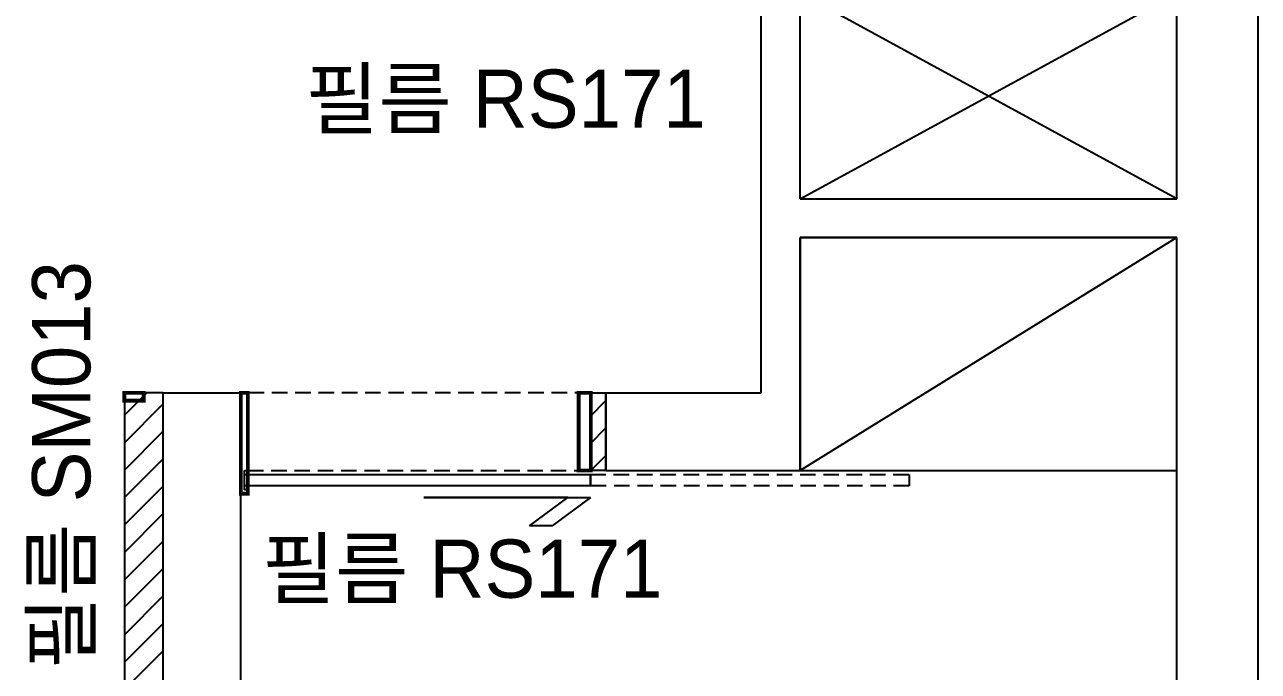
# Model space of a CAD drawing. Header units: inches. Extents: x 4374 to 164780, y 597 to 50243.
# Drawn here: x 16475 to 19652, y 10352 to 12019 of the extents above; entities that cross this region are included whole.
import ezdxf
from ezdxf.enums import TextEntityAlignment as Align

# ---------------------------------------------------------------- set-up
doc = ezdxf.new("R2010")
doc.units = ezdxf.units.IN
doc.header["$LTSCALE"] = 50
doc.header["$MEASUREMENT"] = 0
doc.linetypes.add('DH-HID2', pattern=[1.2, 0.8, -0.4])
for name, color, linetype in [('03-TEXT', 3, 'Continuous'), ('03-WAL NEW', 3, 'Continuous'), ('06-FUR', 6, 'Continuous'), ('CO-DOOR', 8, 'Continuous'), ('도면층2', 2, 'Continuous'), ('도면층8', 8, 'Continuous')]:
    doc.layers.add(name, color=color, linetype=linetype)
doc.styles.add('코레일둥고', font='Korail_Round_Gothic_Medium.ttf')

# ---------------------------------------------------------------- blocks, each defined once
blk = doc.blocks.new('GSTERT')
at = {"layer": '03-WAL NEW', "color": 8, "linetype": 'Continuous'}
for p, q in [((-38618.5, -18670.9), (-38560.9, -18613.3)), ((-38618.5, -18741.7), (-38518.5, -18641.7)), ((-37418.5, -18673), (-37378.5, -18633)), ((-37418.5, -18743.7), (-37378.5, -18703.7)), ((-38618.5, -18812.4), (-38518.5, -18712.4)), ((-38618.5, -18883.1), (-38518.5, -18783.1)), ((-37417.4, -18813.3), (-37378.5, -18774.4)), ((-38618.5, -18953.8), (-38518.5, -18853.8)), ((-38618.5, -19024.5), (-38518.5, -18924.5)), ((-38618.5, -19095.2), (-38518.5, -18995.2)), ((-38618.5, -19165.9), (-38518.5, -19065.9)), ((-38618.5, -19236.6), (-38518.5, -19136.6)), ((-38618.5, -19307.3), (-38518.5, -19207.3)), ((-38618.5, -19378.1), (-38518.5, -19278.1))]:
    blk.add_line(p, q, dxfattribs=at)
at = {"layer": '03-WAL NEW', "color": 8}
for p, q in [((-38518.5, -18613.3), (-38618.5, -18613.3)), ((-38618.5, -18613.3), (-38618.5, -22868.3)), ((-38518.5, -22868.3), (-38518.5, -18613.3)), ((-37418.5, -18613.3), (-37378.5, -18613.3)), ((-37418.5, -18813.3), (-37418.5, -18613.3)), ((-37378.5, -18613.3), (-37378.5, -18813.3)), ((-37378.5, -18813.3), (-37418.5, -18813.3))]:
    blk.add_line(p, q, dxfattribs=at)
at = {"layer": '06-FUR', "color": 8}
for p, q in [((-35908.5, -18213.3), (-36878.5, -18213.3)), ((-36878.5, -18213.3), (-36878.5, -18813.3)), ((-35908.5, -18213.3), (-36878.5, -18813.3)), ((-35908.5, -18813.3), (-35908.5, -18213.3)), ((-36878.5, -18813.3), (-35908.5, -18813.3))]:
    blk.add_line(p, q, dxfattribs=at)
at = {"layer": 'CO-DOOR', "color": 8}
for p, q in [((-38300.5, -18613.3), (-38318.5, -18613.3)), ((-38318.5, -18613.3), (-38318.5, -18873.3)), ((-38300.5, -18813.3), (-38300.5, -18613.3)), ((-37418.5, -18613.3), (-37448.5, -18613.3)), ((-37448.5, -18613.3), (-37448.5, -18813.3)), ((-37418.5, -18813.3), (-37418.5, -18613.3)), ((-38309.5, -18863.3), (-38309.5, -18813.3)), ((-38309.5, -18813.3), (-38300.5, -18813.3)), ((-38309.5, -18823.3), (-37418.5, -18823.3)), ((-38309.5, -18853.3), (-38309.5, -18823.3)), ((-37448.5, -18813.3), (-37418.5, -18813.3)), ((-37418.5, -18823.3), (-37418.5, -18853.3)), ((-37418.5, -18853.3), (-38309.5, -18853.3)), ((-38300.5, -18863.3), (-38309.5, -18863.3)), ((-38300.5, -18873.3), (-38300.5, -18863.3)), ((-38318.5, -18873.3), (-38300.5, -18873.3)), ((-37847.6, -18883.3), (-37418.5, -18883.3)), ((-37476.8, -18883.3), (-37847.6, -18883.3)), ((-37847.6, -18883.3), (-37847.6, -18883.3)), ((-37575.4, -18955.6), (-37476.8, -18883.3)), ((-37418.5, -18883.3), (-37517.1, -18955.6)), ((-37517.1, -18955.6), (-37575.4, -18955.6))]:
    blk.add_line(p, q, dxfattribs=at)
at = {"layer": 'CO-DOOR', "color": 8, "linetype": 'DH-HID2'}
for p, q in [((-37418.5, -18613.3), (-38300.5, -18613.3)), ((-38300.5, -18613.3), (-38300.5, -18813.3)), ((-37418.5, -18813.3), (-37418.5, -18613.3)), ((-38300.5, -18813.3), (-37418.5, -18813.3)), ((-37418.5, -18823.3), (-36597.5, -18823.3)), ((-37418.5, -18853.3), (-37418.5, -18823.3)), ((-36597.5, -18823.3), (-36597.5, -18853.3)), ((-36597.5, -18853.3), (-37418.5, -18853.3))]:
    blk.add_line(p, q, dxfattribs=at)
at = {"layer": '도면층2', "color": 8}
for p, q in [((-35698.5, -22313.3), (-35698.5, -15683.3)), ((-36878.5, -18113.3), (-36878.5, -17583.3)), ((-35908.5, -18113.3), (-35908.5, -17583.3)), ((-36978.5, -18613.3), (-36978.5, -17603.3)), ((-36878.5, -18113.3), (-35908.5, -18113.3)), ((-36878.5, -18813.3), (-36878.5, -18213.3)), ((-36878.5, -18213.3), (-35908.5, -18213.3)), ((-35908.5, -22113.3), (-35908.5, -18213.3)), ((-38518.5, -23013.3), (-38518.5, -18613.3)), ((-38518.5, -18613.3), (-38318.5, -18613.3)), ((-38318.5, -23213.3), (-38318.5, -18613.3)), ((-37378.5, -18613.3), (-36978.5, -18613.3)), ((-37378.5, -18813.3), (-37378.5, -18613.3)), ((-37378.5, -18813.3), (-36878.5, -18813.3))]:
    blk.add_line(p, q, dxfattribs=at)
at = {"layer": '도면층8', "color": 8}
for p, q in [((-36878.5, -18113.3), (-35908.5, -17583.3)), ((-35908.5, -18113.3), (-36878.5, -17583.3))]:
    blk.add_line(p, q, dxfattribs=at)

msp = doc.modelspace()

# ---------------------------------------------------------------- linework, layer by layer
at = {"layer": '03-TEXT', "color": 10, "const_width": 10}
msp.add_lwpolyline([(16781.9, 11070.1), (16731.9, 11070.1), (16731.9, 11050.1), (16781.9, 11050.1), (16781.9, 11070.1)], dxfattribs=at)
at = {"layer": '03-TEXT', "color": 140, "const_width": 10}
for points in [[(17031.9, 11070.1), (17049.9, 11070.1), (17049.9, 10810.1), (17031.9, 10810.1)], [(17901.9, 11070.1), (17933.1, 11070.1), (17933.1, 10870.1), (17901.9, 10870.1)]]:
    msp.add_lwpolyline(points, close=True, dxfattribs=at)

# ---------------------------------------------------------------- block references
at = {"layer": '06-FUR'}
msp.add_blockref('GSTERT', (55350.4, 29683.4), dxfattribs=at)

# ---------------------------------------------------------------- texts
at = {"layer": '03-TEXT', "color": 140, "style": '코레일둥고'}
for p in [(18229, 11753.2), (18117.6, 10542.1)]:
    msp.add_text('필름 RS171', height=150, dxfattribs=at).set_placement(p, align=Align.RIGHT)
at = {"layer": '03-TEXT', "color": 10, "style": '코레일둥고'}
msp.add_text('필름 SM013', height=150, rotation=90, dxfattribs=at).set_placement((16644.4, 11409.6), align=Align.RIGHT)

doc.saveas('drawing.dxf')
